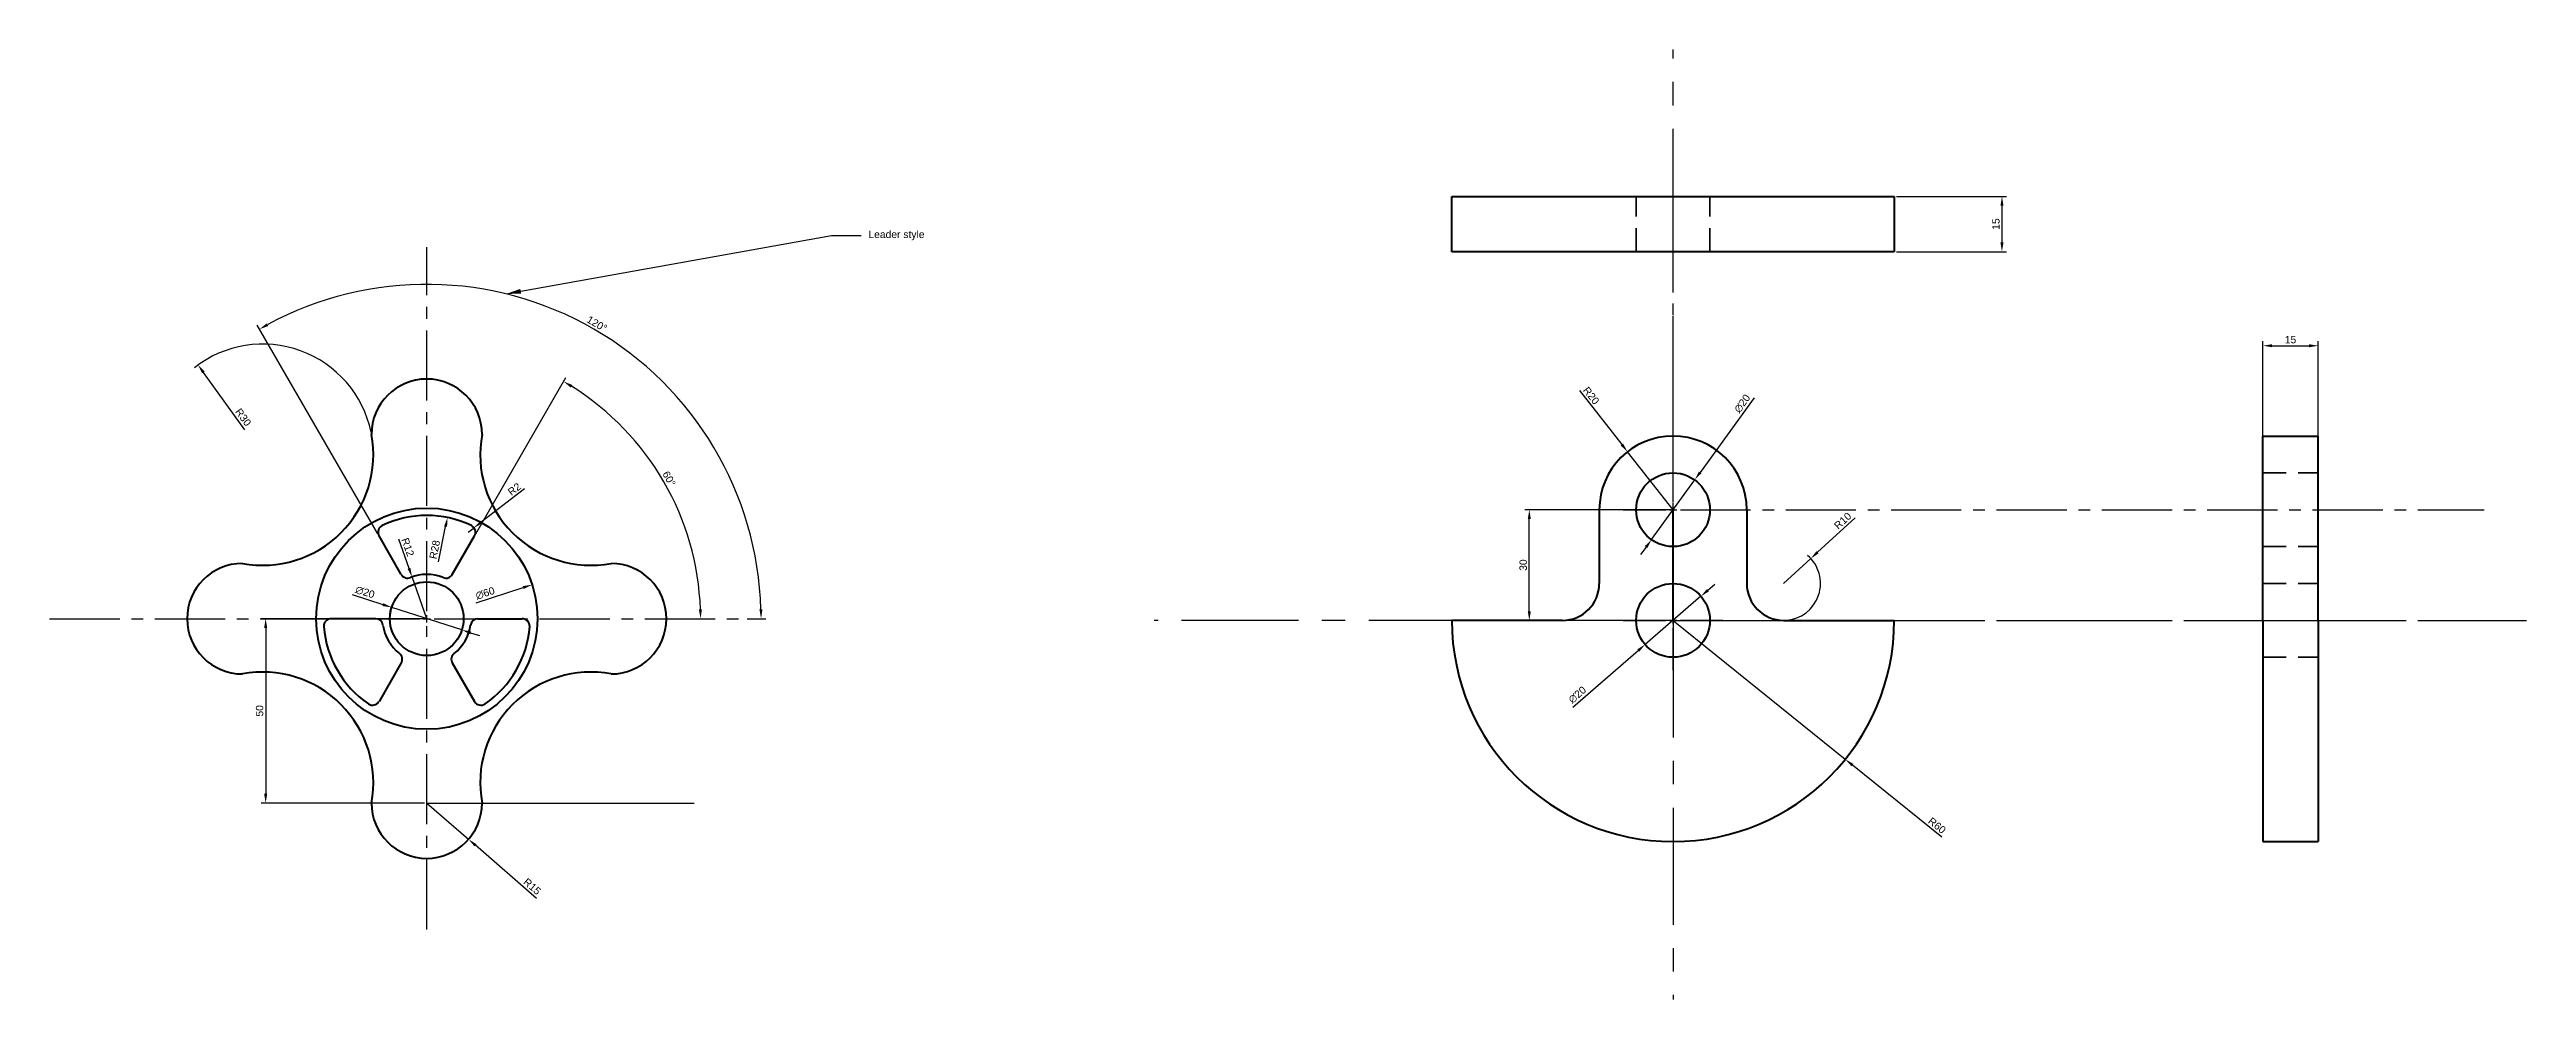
# Model space of a CAD drawing. Header units: millimetres. Extents: x 26 to 698, y 27 to 284.
import ezdxf
from ezdxf import colors
from ezdxf.entities.mleader import LeaderData, LeaderLine
from ezdxf.math import Vec2, Vec3

# ---------------------------------------------------------------- set-up
doc = ezdxf.new("R2010")
doc.units = ezdxf.units.MM
for name, pattern in [('CENTER', [50.8, 31.75, -6.35, 6.35, -6.35]), ('CENTER2', [28.575, 19.05, -3.175, 3.175, -3.175]), ('HIDDEN', [9.525, 6.35, -3.175])]:
    doc.linetypes.add(name, pattern=pattern)
for name, color, linetype, lineweight in [('Annotations', 1, 'Continuous', 30), ('Centerline', 2, 'CENTER', 30), ('Hidden lines', 4, 'HIDDEN', 35), ('Visible Lines', 3, 'Continuous', 50)]:
    doc.layers.add(name, color=color, linetype=linetype, lineweight=lineweight)
doc.styles.add('Midterm', font='arial.ttf', dxfattribs={"height": 2})
doc.dimstyles.new('Midterm 1', dxfattribs={"dimtxt": 2, "dimasz": 2.5, "dimexe": 1.25, "dimexo": 0.625, "dimtad": 1, "dimdec": 0, "dimdsep": 46, "dimtxsty": 'Midterm', "dimcen": 2.5, "dimadec": 0, "dimazin": 0, "dimtfac": 1, "dimtdec": 0, "dimtmove": 0, "dimatfit": 3, "dimfxl": 1, "dimarcsym": 0})

# ---------------------------------------------------------------- blocks, each defined once
blk = doc.blocks.new('*U3')
at = {"layer": 'Hidden lines', "color": 0, "linetype": 'CENTER2', "transparency": 16777216}
for p, q in [((0, 2), (0, 13.5)), ((-13.5, 0), (-2, 0)), ((2, 0), (13.5, 0)), ((0, -13.5), (0, -2))]:
    blk.add_line(p, q, dxfattribs=at)
at = {"layer": 'Hidden lines', "color": 0, "linetype": 'Continuous', "transparency": 16777216}
for p, q in [((-1, 0), (1, 0)), ((0, -1), (0, 1))]:
    blk.add_line(p, q, dxfattribs=at)
blk = doc.blocks.new('*U4')
at = {"layer": 'Hidden lines', "color": 0, "linetype": 'CENTER2', "transparency": 16777216}
for p, q in [((0, 2), (0, 13.5)), ((-13.5, 0), (-2, 0)), ((2, 0), (13.5, 0)), ((0, -13.5), (0, -2))]:
    blk.add_line(p, q, dxfattribs=at)
at = {"layer": 'Hidden lines', "color": 0, "linetype": 'Continuous', "transparency": 16777216}
for p, q in [((-1, 0), (1, 0)), ((0, -1), (0, 1))]:
    blk.add_line(p, q, dxfattribs=at)
blk = doc.blocks.new('*D6')
at = {"layer": 'Annotations', "color": 0, "lineweight": -2, "transparency": 16777216}
for p, q in [((488.62, 189.75), (473.96, 169.51)), ((460.76, 151.29), (472.49, 167.49)), ((459.29, 149.27), (457.82, 147.24))]:
    blk.add_line(p, q, dxfattribs=at)
at = {"layer": 'Annotations', "color": 0, "transparency": 16777216}
for points in [[(473.62, 169.76), (474.29, 169.27), (472.49, 167.49)], [(458.95, 149.51), (459.63, 149.02), (460.76, 151.29)]]:
    blk.add_solid(points, dxfattribs=at)
at = {"layer": 'Defpoints', "color": 0, "transparency": 16777216}
for p in [(472.49, 167.49), (460.76, 151.29)]:
    blk.add_point(p, dxfattribs=at)
at = {"layer": 'Annotations', "color": 0, "transparency": 16777216, "insert": (485.4, 188.2), "char_height": 2, "attachment_point": 5, "rotation": 54.07303, "style": 'Midterm'}
blk.add_mtext('∅20', dxfattribs=at)
blk = doc.blocks.new('*D7')
at = {"layer": 'Annotations', "color": 0, "lineweight": -2, "transparency": 16777216}
for p, q in [((441.27, 191.7), (452.73, 177.09)), ((466.62, 159.39), (454.28, 175.12))]:
    blk.add_line(p, q, dxfattribs=at)
at = {"layer": 'Annotations', "color": 0, "transparency": 16777216}
blk.add_solid([(453.06, 177.35), (452.41, 176.83), (454.28, 175.12)], dxfattribs=at)
at = {"layer": 'Defpoints', "color": 0, "transparency": 16777216}
for p in [(454.28, 175.12), (466.62, 159.39)]:
    blk.add_point(p, dxfattribs=at)
at = {"layer": 'Annotations', "color": 0, "transparency": 16777216, "insert": (444.42, 190.35), "char_height": 2, "attachment_point": 5, "rotation": 308.11843, "style": 'Midterm'}
blk.add_mtext('R20', dxfattribs=at)
blk = doc.blocks.new('*D8')
at = {"layer": 'Annotations', "color": 0, "lineweight": -2, "transparency": 16777216}
for p, q in [((466, 159.39), (426.38, 159.39)), ((427.63, 131.89), (427.63, 156.89)), ((466, 129.39), (426.38, 129.39))]:
    blk.add_line(p, q, dxfattribs=at)
at = {"layer": 'Annotations', "color": 0, "transparency": 16777216}
for points in [[(427.21, 156.89), (428.05, 156.89), (427.63, 159.39)], [(427.21, 131.89), (428.05, 131.89), (427.63, 129.39)]]:
    blk.add_solid(points, dxfattribs=at)
at = {"layer": 'Defpoints', "color": 0, "transparency": 16777216}
for p in [(427.63, 159.39), (466.62, 159.39), (466.62, 129.39)]:
    blk.add_point(p, dxfattribs=at)
at = {"layer": 'Annotations', "color": 0, "transparency": 16777216, "insert": (425.98, 144.39), "char_height": 2, "attachment_point": 5, "rotation": 90, "style": 'Midterm'}
blk.add_mtext('30', dxfattribs=at)
blk = doc.blocks.new('*D9')
at = {"layer": 'Annotations', "color": 0, "lineweight": -2, "transparency": 16777216}
for p, q in [((466.62, 129.39), (513.32, 91.72)), ((539.53, 70.59), (515.27, 90.15))]:
    blk.add_line(p, q, dxfattribs=at)
at = {"layer": 'Annotations', "color": 0, "transparency": 16777216}
blk.add_solid([(515.53, 90.48), (515.01, 89.83), (513.32, 91.72)], dxfattribs=at)
at = {"layer": 'Defpoints', "color": 0, "transparency": 16777216}
for p in [(466.62, 129.39), (513.32, 91.72)]:
    blk.add_point(p, dxfattribs=at)
at = {"layer": 'Annotations', "color": 0, "transparency": 16777216, "insert": (538.22, 73.76), "char_height": 2, "attachment_point": 5, "rotation": 321.11113, "style": 'Midterm'}
blk.add_mtext('R60', dxfattribs=at)
blk = doc.blocks.new('*D10')
at = {"layer": 'Annotations', "color": 0, "lineweight": -2, "transparency": 16777216}
for p, q in [((474.19, 135.93), (459.06, 122.85)), ((476.08, 137.57), (477.97, 139.2)), ((439.4, 105.85), (457.17, 121.21))]:
    blk.add_line(p, q, dxfattribs=at)
at = {"layer": 'Annotations', "color": 0, "transparency": 16777216}
for points in [[(475.81, 137.88), (476.35, 137.25), (474.19, 135.93)], [(456.9, 121.53), (457.44, 120.9), (459.06, 122.85)]]:
    blk.add_solid(points, dxfattribs=at)
at = {"layer": 'Defpoints', "color": 0, "transparency": 16777216}
for p in [(474.19, 135.93), (459.06, 122.85)]:
    blk.add_point(p, dxfattribs=at)
at = {"layer": 'Annotations', "color": 0, "transparency": 16777216, "insert": (440.66, 109.19), "char_height": 2, "attachment_point": 5, "rotation": 40.85297, "style": 'Midterm'}
blk.add_mtext('∅20', dxfattribs=at)
blk = doc.blocks.new('*D12')
at = {"layer": 'Annotations', "color": 0, "lineweight": -2, "transparency": 16777216}
for p, q in [((515.98, 157.23), (505.81, 147.86)), ((496.62, 139.39), (503.98, 146.17))]:
    blk.add_line(p, q, dxfattribs=at)
blk.add_arc((496.62, 139.39), 10, 273.58099, 49.82295, dxfattribs=at)
at = {"layer": 'Annotations', "color": 0, "transparency": 16777216}
blk.add_solid([(505.53, 148.17), (506.1, 147.55), (503.98, 146.17)], dxfattribs=at)
at = {"layer": 'Defpoints', "color": 0, "transparency": 16777216}
for p in [(503.98, 146.17), (496.62, 139.39)]:
    blk.add_point(p, dxfattribs=at)
at = {"layer": 'Annotations', "color": 0, "transparency": 16777216, "insert": (512.65, 156.4), "char_height": 2, "attachment_point": 5, "rotation": 42.66098, "style": 'Midterm'}
blk.add_mtext('R10', dxfattribs=at)
blk = doc.blocks.new('*D13')
at = {"layer": 'Annotations', "color": 0, "lineweight": -2, "transparency": 16777216}
for p, q in [((626.62, 130.02), (626.62, 205.14)), ((629.12, 203.89), (639.12, 203.89)), ((641.62, 130.02), (641.62, 205.14))]:
    blk.add_line(p, q, dxfattribs=at)
at = {"layer": 'Annotations', "color": 0, "transparency": 16777216}
for points in [[(629.12, 204.3), (629.12, 203.47), (626.62, 203.89)], [(639.12, 204.3), (639.12, 203.47), (641.62, 203.89)]]:
    blk.add_solid(points, dxfattribs=at)
at = {"layer": 'Defpoints', "color": 0, "transparency": 16777216}
for p in [(641.62, 203.89), (626.62, 129.39), (641.62, 129.39)]:
    blk.add_point(p, dxfattribs=at)
at = {"layer": 'Annotations', "color": 0, "transparency": 16777216, "insert": (634.12, 205.53), "char_height": 2, "attachment_point": 5, "style": 'Midterm'}
blk.add_mtext('15', dxfattribs=at)
blk = doc.blocks.new('*D14')
at = {"layer": 'Annotations', "color": 0, "lineweight": -2, "transparency": 16777216}
for p, q in [((527.25, 244.39), (557.09, 244.39)), ((555.84, 241.89), (555.84, 231.89)), ((527.25, 229.39), (557.09, 229.39))]:
    blk.add_line(p, q, dxfattribs=at)
at = {"layer": 'Annotations', "color": 0, "transparency": 16777216}
for points in [[(555.43, 241.89), (556.26, 241.89), (555.84, 244.39)], [(555.43, 231.89), (556.26, 231.89), (555.84, 229.39)]]:
    blk.add_solid(points, dxfattribs=at)
at = {"layer": 'Defpoints', "color": 0, "transparency": 16777216}
for p in [(526.62, 244.39), (526.62, 229.39), (555.84, 229.39)]:
    blk.add_point(p, dxfattribs=at)
at = {"layer": 'Annotations', "color": 0, "transparency": 16777216, "insert": (554.2, 236.89), "char_height": 2, "attachment_point": 5, "rotation": 90, "style": 'Midterm'}
blk.add_mtext('15', dxfattribs=at)
blk = doc.blocks.new('*U15')
at = {"layer": 'Defpoints', "color": 0, "linetype": 'CENTER2', "transparency": 16777216}
for p, q in [((0, 2), (0, 100)), ((-13.5, 0), (-2, 0)), ((2, 0), (220, 0)), ((0, -13.5), (0, -2))]:
    blk.add_line(p, q, dxfattribs=at)
at = {"layer": 'Defpoints', "color": 0, "linetype": 'Continuous', "transparency": 16777216}
for p, q in [((-1, 0), (1, 0)), ((0, -1), (0, 1))]:
    blk.add_line(p, q, dxfattribs=at)
blk = doc.blocks.new('*U16')
at = {"layer": 'Defpoints', "color": 0, "linetype": 'CENTER2', "transparency": 16777216}
for p, q in [((0, 2), (0, 13.5)), ((-13.5, 0), (-2, 0)), ((2, 0), (220, 0)), ((0, -13.5), (0, -2))]:
    blk.add_line(p, q, dxfattribs=at)
at = {"layer": 'Defpoints', "color": 0, "linetype": 'Continuous', "transparency": 16777216}
for p, q in [((-1, 0), (1, 0)), ((0, -1), (0, 1))]:
    blk.add_line(p, q, dxfattribs=at)
blk = doc.blocks.new('*D21')
at = {"layer": 'Annotations', "color": 0, "lineweight": -2, "transparency": 16777216}
blk.add_line((79.2, 181.08), (67.97, 196.64), dxfattribs=at)
blk.add_arc((84.07, 174.34), 30, 11.77789, 128.21945, dxfattribs=at)
at = {"layer": 'Annotations', "color": 0, "transparency": 16777216}
blk.add_solid([(68.31, 196.88), (67.63, 196.39), (66.5, 198.66)], dxfattribs=at)
at = {"layer": 'Defpoints', "color": 0, "transparency": 16777216}
for p in [(66.5, 198.66), (84.07, 174.34)]:
    blk.add_point(p, dxfattribs=at)
at = {"layer": 'Annotations', "color": 0, "transparency": 16777216, "insert": (78.77, 184.49), "char_height": 2, "attachment_point": 5, "rotation": 305.83213, "style": 'Midterm'}
blk.add_mtext('R30', dxfattribs=at)
blk = doc.blocks.new('*D22')
at = {"layer": 'Annotations', "color": 0, "lineweight": -2, "transparency": 16777216}
blk.add_line((131.72, 145.3), (133.66, 154.84), dxfattribs=at)
at = {"layer": 'Annotations', "color": 0, "transparency": 16777216}
blk.add_solid([(133.26, 154.92), (134.07, 154.75), (134.17, 157.28)], dxfattribs=at)
at = {"layer": 'Defpoints', "color": 0, "transparency": 16777216}
for p in [(134.17, 157.28), (128.56, 129.85)]:
    blk.add_point(p, dxfattribs=at)
at = {"layer": 'Annotations', "color": 0, "transparency": 16777216, "insert": (130.71, 148.59), "char_height": 2, "attachment_point": 5, "rotation": 78.44522, "style": 'Midterm'}
blk.add_mtext('R28', dxfattribs=at)
blk = doc.blocks.new('*D23')
at = {"layer": 'Annotations', "color": 0, "lineweight": -2, "transparency": 16777216}
for p, q in [((120.89, 151.55), (123.73, 143.52)), ((128.56, 129.85), (124.56, 141.17))]:
    blk.add_line(p, q, dxfattribs=at)
at = {"layer": 'Annotations', "color": 0, "transparency": 16777216}
blk.add_solid([(124.12, 143.66), (123.34, 143.39), (124.56, 141.17)], dxfattribs=at)
at = {"layer": 'Defpoints', "color": 0, "transparency": 16777216}
for p in [(124.56, 141.17), (128.56, 129.85)]:
    blk.add_point(p, dxfattribs=at)
at = {"layer": 'Annotations', "color": 0, "transparency": 16777216, "insert": (123.43, 149.26), "char_height": 2, "attachment_point": 5, "rotation": 289.45286, "style": 'Midterm'}
blk.add_mtext('R12', dxfattribs=at)
blk = doc.blocks.new('*D24')
at = {"layer": 'Annotations', "color": 0, "lineweight": -2, "transparency": 16777216}
for p, q in [((155.08, 165.06), (143.35, 156.04)), ((139.79, 153.3), (141.37, 154.52))]:
    blk.add_line(p, q, dxfattribs=at)
at = {"layer": 'Annotations', "color": 0, "transparency": 16777216}
blk.add_solid([(143.1, 156.37), (143.61, 155.71), (141.37, 154.52)], dxfattribs=at)
at = {"layer": 'Defpoints', "color": 0, "transparency": 16777216}
for p in [(139.79, 153.3), (141.37, 154.52)]:
    blk.add_point(p, dxfattribs=at)
at = {"layer": 'Annotations', "color": 0, "transparency": 16777216, "insert": (152.32, 164.99), "char_height": 2, "attachment_point": 5, "rotation": 37.54304, "style": 'Midterm'}
blk.add_mtext('R2', dxfattribs=at)
blk = doc.blocks.new('*D25')
at = {"layer": 'Annotations', "color": 0, "lineweight": -2, "transparency": 16777216}
blk.add_line((141.93, 134.16), (154.73, 138.29), dxfattribs=at)
at = {"layer": 'Annotations', "color": 0, "transparency": 16777216}
blk.add_solid([(154.6, 138.69), (154.86, 137.9), (157.11, 139.06)], dxfattribs=at)
at = {"layer": 'Defpoints', "color": 0, "transparency": 16777216}
for p in [(157.11, 139.06), (100, 120.64)]:
    blk.add_point(p, dxfattribs=at)
at = {"layer": 'Annotations', "color": 0, "transparency": 16777216, "insert": (144.4, 136.75), "char_height": 2, "attachment_point": 5, "rotation": 17.87437, "style": 'Midterm'}
blk.add_mtext('∅60', dxfattribs=at)
blk = doc.blocks.new('*D26')
at = {"layer": 'Annotations', "color": 0, "lineweight": -2, "transparency": 16777216}
for p, q in [((108.29, 136.37), (116.66, 133.68)), ((138.08, 126.79), (119.04, 132.91)), ((140.46, 126.03), (142.84, 125.26))]:
    blk.add_line(p, q, dxfattribs=at)
blk.add_arc((128.56, 129.85), 10, 155.01534, 180.83074, dxfattribs=at)
at = {"layer": 'Annotations', "color": 0, "transparency": 16777216}
for points in [[(116.78, 134.07), (116.53, 133.28), (119.04, 132.91)], [(140.58, 126.42), (140.33, 125.63), (138.08, 126.79)]]:
    blk.add_solid(points, dxfattribs=at)
at = {"layer": 'Defpoints', "color": 0, "transparency": 16777216}
for p in [(119.04, 132.91), (138.08, 126.79)]:
    blk.add_point(p, dxfattribs=at)
at = {"layer": 'Annotations', "color": 0, "transparency": 16777216, "insert": (111.81, 137.03), "char_height": 2, "attachment_point": 5, "rotation": 342.17731, "style": 'Midterm'}
blk.add_mtext('∅20', dxfattribs=at)
blk = doc.blocks.new('*D27')
at = {"layer": 'Annotations', "color": 0, "lineweight": -2, "transparency": 16777216}
for p, q in [((128.56, 79.85), (139.89, 70.02)), ((158.36, 53.99), (141.77, 68.38))]:
    blk.add_line(p, q, dxfattribs=at)
at = {"layer": 'Annotations', "color": 0, "transparency": 16777216}
blk.add_solid([(142.05, 68.7), (141.5, 68.07), (139.89, 70.02)], dxfattribs=at)
at = {"layer": 'Defpoints', "color": 0, "transparency": 16777216}
for p in [(128.56, 79.85), (139.89, 70.02)]:
    blk.add_point(p, dxfattribs=at)
at = {"layer": 'Annotations', "color": 0, "transparency": 16777216, "insert": (157.15, 57.21), "char_height": 2, "attachment_point": 5, "rotation": 319.04394, "style": 'Midterm'}
blk.add_mtext('R15', dxfattribs=at)
blk = doc.blocks.new('*D29')
at = {"layer": 'Annotations', "color": 0, "lineweight": -2, "transparency": 16777216}
for p, q in [((127.93, 129.85), (83.61, 129.85)), ((84.86, 127.35), (84.86, 82.35)), ((127.93, 79.85), (83.61, 79.85))]:
    blk.add_line(p, q, dxfattribs=at)
at = {"layer": 'Annotations', "color": 0, "transparency": 16777216}
for points in [[(84.44, 127.35), (85.28, 127.35), (84.86, 129.85)], [(84.44, 82.35), (85.28, 82.35), (84.86, 79.85)]]:
    blk.add_solid(points, dxfattribs=at)
at = {"layer": 'Defpoints', "color": 0, "transparency": 16777216}
for p in [(128.56, 129.85), (84.86, 79.85), (128.56, 79.85)]:
    blk.add_point(p, dxfattribs=at)
at = {"layer": 'Annotations', "color": 0, "transparency": 16777216, "insert": (83.21, 104.85), "char_height": 2, "attachment_point": 5, "rotation": 90, "style": 'Midterm'}
blk.add_mtext('50', dxfattribs=at)
blk = doc.blocks.new('*U31')
at = {"layer": 'Centerline', "color": 0, "linetype": 'CENTER2', "transparency": 16777216}
for p, q in [((0, 2), (0, 100.73)), ((-102.33, 0), (-2, 0)), ((2, 0), (86.26, 0)), ((0, -84.34), (0, -2))]:
    blk.add_line(p, q, dxfattribs=at)
at = {"layer": 'Centerline', "color": 0, "linetype": 'Continuous', "transparency": 16777216}
for p, q in [((-1, 0), (1, 0)), ((0, -1), (0, 1))]:
    blk.add_line(p, q, dxfattribs=at)
blk = doc.blocks.new('*D32')
at = {"layer": 'Annotations', "color": 0, "lineweight": -2, "transparency": 16777216}
blk.add_line((141.83, 152.84), (166.32, 195.25), dxfattribs=at)
blk.add_arc((128.56, 129.85), 74.27, 1.92877, 58.07123, dxfattribs=at)
at = {"layer": 'Annotations', "color": 0, "transparency": 16777216}
for points in [[(167.62, 192.53), (168.05, 193.24), (165.69, 194.17)], [(203.2, 132.36), (202.37, 132.34), (202.83, 129.85)]]:
    blk.add_solid(points, dxfattribs=at)
at = {"layer": 'Defpoints', "color": 0, "transparency": 16777216}
for p in [(198.35, 155.25), (141.52, 152.3), (135.49, 141.85), (130.56, 129.85), (214.81, 129.85)]:
    blk.add_point(p, dxfattribs=at)
at = {"layer": 'Annotations', "color": 0, "transparency": 16777216, "insert": (194.3, 167.81), "char_height": 2, "attachment_point": 5, "rotation": 300, "style": 'Midterm'}
blk.add_mtext('60°', dxfattribs=at)
blk = doc.blocks.new('*D33')
at = {"layer": 'Annotations', "color": 0, "lineweight": -2, "transparency": 16777216}
for p, q in [((115.28, 152.84), (82.59, 209.47)), ((215.44, 129.85), (220.49, 129.85))]:
    blk.add_line(p, q, dxfattribs=at)
blk.add_arc((128.56, 129.85), 90.68, 1.57958, 118.42042, dxfattribs=at)
at = {"layer": 'Annotations', "color": 0, "transparency": 16777216}
for points in [[(85.6, 209.24), (85.19, 209.97), (83.21, 208.39)], [(219.62, 132.36), (218.79, 132.35), (219.24, 129.85)]]:
    blk.add_solid(points, dxfattribs=at)
at = {"layer": 'Defpoints', "color": 0, "transparency": 16777216}
for p in [(198.03, 188.14), (115.6, 152.3), (121.63, 141.85), (130.56, 129.85), (214.81, 129.85)]:
    blk.add_point(p, dxfattribs=at)
at = {"layer": 'Annotations', "color": 0, "transparency": 16777216, "insert": (174.72, 209.81), "char_height": 2, "attachment_point": 5, "rotation": 330, "style": 'Midterm'}
blk.add_mtext('120°', dxfattribs=at)

msp = doc.modelspace()

# ---------------------------------------------------------------- linework, layer by layer
at = {"layer": 'Annotations'}
msp.add_line((128.56, 79.85), (201.13, 79.85), dxfattribs=at)
at = {"layer": 'Centerline'}
for q in [(466.62, 284.22), (325.88, 129.39), (466.62, 26.57), (698.12, 129.39)]:
    msp.add_line((466.62, 129.39), q, dxfattribs=at)
at = {"layer": 'Hidden lines'}
for p, q in [((456.62, 229.39), (456.62, 244.39)), ((476.62, 229.39), (476.62, 244.39)), ((626.62, 169.39), (641.62, 169.39)), ((626.62, 149.39), (641.62, 149.39)), ((626.62, 139.39), (641.62, 139.39)), ((626.62, 119.39), (641.62, 119.39))]:
    msp.add_line(p, q, dxfattribs=at)
at = {"layer": 'Visible Lines'}
for p, q in [((406.62, 229.39), (406.62, 244.39)), ((406.62, 244.39), (526.62, 244.39)), ((526.62, 244.39), (526.62, 229.39)), ((526.62, 229.39), (406.62, 229.39)), ((626.62, 179.39), (641.62, 179.39)), ((626.62, 129.39), (626.62, 179.39)), ((641.62, 129.39), (641.62, 179.39)), ((446.62, 159.39), (446.62, 139.39)), ((466.62, 129.39), (466.62, 159.39)), ((486.62, 159.39), (486.62, 139.39)), ((436.62, 129.39), (406.62, 129.39)), ((496.62, 129.39), (526.62, 129.39)), ((626.62, 129.39), (626.62, 69.39)), ((641.62, 129.39), (641.62, 69.39)), ((626.62, 69.39), (641.62, 69.39))]:
    msp.add_line(p, q, dxfattribs=at)
at = {"layer": 'Visible Lines', "extrusion": (0, 0, -1)}
for p, q in [((121.63, 141.85), (115.6, 152.3)), ((135.49, 141.85), (141.52, 152.3)), ((114.7, 129.85), (102.63, 129.85)), ((142.41, 129.85), (154.48, 129.85)), ((121.63, 117.85), (115.6, 107.4)), ((135.49, 117.85), (141.52, 107.4))]:
    msp.add_line(p, q, dxfattribs=at)
at = {"layer": 'Visible Lines'}
for centre, radius in [((466.62, 159.39), 10), ((128.56, 129.85), 30), ((128.56, 129.85), 10), ((466.62, 129.39), 10)]:
    msp.add_circle(centre, radius, dxfattribs=at)
for centre, radius, start, end in [((128.56, 179.85), 15, 360, 180), ((84.07, 174.34), 30, 259.41578, 10.58422), ((173.05, 174.34), 30, 169.41578, 280.58422), ((466.62, 159.39), 20, 0, 180), ((117.33, 153.3), 2, 115.58827, 210), ((128.56, 129.85), 28, 64.41173, 115.58827), ((139.79, 153.3), 2, 330, 64.41173), ((78.56, 129.85), 15, 90, 270), ((123.36, 142.85), 2, 210, 291.78679), ((128.56, 129.85), 12, 68.21321, 111.78679), ((133.75, 142.85), 2, 248.21321, 330), ((178.56, 129.85), 15, 270, 90), ((436.62, 139.39), 10, 270, 0), ((496.62, 139.39), 10, 180, 270), ((102.63, 127.85), 2, 90, 184.41173), ((128.56, 129.85), 28, 184.41173, 235.58827), ((114.7, 127.85), 2, 8.21321, 90), ((128.56, 129.85), 12, 188.21321, 231.78679), ((128.56, 129.85), 12, 308.21321, 351.78679), ((142.41, 127.85), 2, 90, 171.78679), ((128.56, 129.85), 28, 304.41173, 355.58827), ((154.48, 127.85), 2, 355.58827, 90), ((466.62, 129.39), 60, 180, 0), ((84.07, 85.36), 30, 349.41578, 100.58422), ((119.9, 118.85), 2, 330, 51.78679), ((137.22, 118.85), 2, 128.21321, 210), ((173.05, 85.36), 30, 79.41578, 190.58422), ((113.86, 108.4), 2, 235.58827, 330), ((143.25, 108.4), 2, 210, 304.41173), ((128.56, 79.85), 15, 180, 360)]:
    msp.add_arc(centre, radius, start, end, dxfattribs=at)

# ---------------------------------------------------------------- block references
at = {"layer": 'Centerline', "linetype": 'CENTER2'}
msp.add_blockref('*U31', (128.56, 129.85), dxfattribs=at)
at = {"layer": 'Defpoints', "linetype": 'CENTER2'}
for name, p in [('*U15', (466.62, 159.39)), ('*U16', (466.62, 129.39))]:
    msp.add_blockref(name, p, dxfattribs=at)
at = {"layer": 'Hidden lines', "linetype": 'CENTER2'}
for name in ['*U3', '*U4']:
    msp.add_blockref(name, (466.62, 129.39), dxfattribs=at)

# ---------------------------------------------------------------- dimensions: what is measured, and where the dimension line sits
at = {"layer": 'Annotations'}
for base, p1, p2, picture, middle in [((555.84, 229.39), (526.62, 244.39), (526.62, 229.39), '*D14', (554.2, 236.89)), ((427.63, 159.39), (466.62, 129.39), (466.62, 159.39), '*D8', (425.98, 144.39))]:
    dim = msp.add_linear_dim(base=base, p1=p1, p2=p2, angle=90, dimstyle='Midterm 1', dxfattribs=at)
    dim.commit()
    dim.dimension.update_dxf_attribs({"geometry": picture, "text_midpoint": middle})
for base, line1, picture, middle in [((198.03, 188.14), ((121.63, 141.85), (115.6, 152.3)), '*D33', (174.72, 209.81)), ((198.35, 155.25), ((135.49, 141.85), (141.52, 152.3)), '*D32', (194.3, 167.81))]:
    dim = msp.add_angular_dim_2l(base=base, line1=line1, line2=((130.56, 129.85), (214.81, 129.85)), dimstyle='Midterm 1', override={"dimtxsty": 'Midterm'}, dxfattribs=at)
    dim.commit()
    dim.dimension.update_dxf_attribs({"geometry": picture, "text_midpoint": middle})
for center, mpoint, picture, middle in [((84.07, 174.34), (66.5, 198.66), '*D21', (77.44, 183.53)), ((139.79, 153.3), (141.37, 154.52), '*D24', (153.31, 163.7)), ((128.56, 129.85), (134.17, 157.28), '*D22', (132.32, 148.26)), ((128.56, 79.85), (139.89, 70.02), '*D27', (156.07, 55.97))]:
    dim = msp.add_radius_dim(center=center, mpoint=mpoint, dimstyle='Midterm 1', override={"dimtxsty": 'Midterm'}, dxfattribs=at)
    dim.commit()
    dim.dimension.update_dxf_attribs({"geometry": picture, "text_midpoint": middle, "dimtype": 164})
dim = msp.add_linear_dim(base=(641.62, 203.89), p1=(626.62, 129.39), p2=(641.62, 129.39), dimstyle='Midterm 1', dxfattribs=at)
dim.commit()
dim.dimension.update_dxf_attribs({"geometry": '*D13', "text_midpoint": (634.12, 205.53)})
for center, mpoint, picture, middle in [((466.62, 159.39), (454.28, 175.12), '*D7', (443.13, 189.33)), ((496.62, 139.39), (503.98, 146.17), '*D12', (513.76, 155.18)), ((466.62, 129.39), (513.32, 91.72), '*D9', (537.18, 72.48))]:
    dim = msp.add_radius_dim(center=center, mpoint=mpoint, dimstyle='Midterm 1', dxfattribs=at)
    dim.commit()
    dim.dimension.update_dxf_attribs({"geometry": picture, "text_midpoint": middle, "dimtype": 164})
for p1, p2, picture, middle in [((460.76, 151.29), (472.49, 167.49), '*D6', (486.78, 187.21)), ((474.19, 135.93), (459.06, 122.85), '*D10', (441.78, 107.9))]:
    dim = msp.add_diameter_dim_2p(p1=p1, p2=p2, dimstyle='Midterm 1', dxfattribs=at)
    dim.commit()
    dim.dimension.update_dxf_attribs({"geometry": picture, "text_midpoint": middle, "dimtype": 163})
dim = msp.add_radius_dim(center=(128.56, 129.85), mpoint=(124.56, 141.17), dimstyle='Midterm 1', override={"dimtxsty": 'Midterm'}, dxfattribs=at)
dim.commit()
dim.dimension.update_dxf_attribs({"geometry": '*D23', "text_midpoint": (123.43, 149.26)})
dim = msp.add_diameter_dim_2p(p1=(100, 120.64), p2=(157.11, 139.06), dimstyle='Midterm 1', override={"dimtxsty": 'Midterm'}, dxfattribs=at)
dim.commit()
dim.dimension.update_dxf_attribs({"geometry": '*D25', "text_midpoint": (144.92, 135.13), "dimtype": 163})
dim = msp.add_diameter_dim_2p(p1=(138.08, 126.79), p2=(119.04, 132.91), dimstyle='Midterm 1', override={"dimtxsty": 'Midterm'}, dxfattribs=at)
dim.commit()
dim.dimension.update_dxf_attribs({"geometry": '*D26', "text_midpoint": (111.81, 137.03)})
dim = msp.add_linear_dim(base=(84.86, 79.85), p1=(128.56, 129.85), p2=(128.56, 79.85), angle=90, dimstyle='Midterm 1', override={"dimtxsty": 'Midterm'}, dxfattribs=at)
dim.commit()
dim.dimension.update_dxf_attribs({"geometry": '*D29', "text_midpoint": (83.21, 104.85)})

# ---------------------------------------------------------------- leaders
ml = msp.add_multileader_mtext('Standard', dxfattribs=at)
ml.set_content('Leader style', color=256, style='Midterm')
ml.set_leader_properties()
ml.build(insert=Vec2(0, 0))
ctx = ml.context
ctx.base_point, ctx.char_height, ctx.plane_origin = Vec3(246.36, 233.81), 2, Vec3(150.11, 217.94)
notes = []
notes.append((ctx, [(0, (1, 1, 0), (238.36, 233.81), (1, 0), 8, [(0, [(150.11, 217.94)], 0, [])])]))
ctx.mtext.insert, ctx.mtext.flow_direction = Vec3(248.36, 235.1), 5
for ctx, leaders in notes:
    for number, flags, end, landing, length, lines in leaders:
        leader = LeaderData()
        leader.index, (leader.has_last_leader_line, leader.has_dogleg_vector, leader.attachment_direction) = number, flags
        leader.last_leader_point, leader.dogleg_vector, leader.dogleg_length = Vec3(end), Vec3(landing), length
        for number, points, colour, breaks in lines:
            line = LeaderLine()
            line.index, line.vertices, line.color, line.breaks = number, Vec3.list(points), colors.encode_raw_color(colour), breaks
            leader.lines.append(line)
        ctx.leaders.append(leader)

doc.saveas('drawing.dxf')
